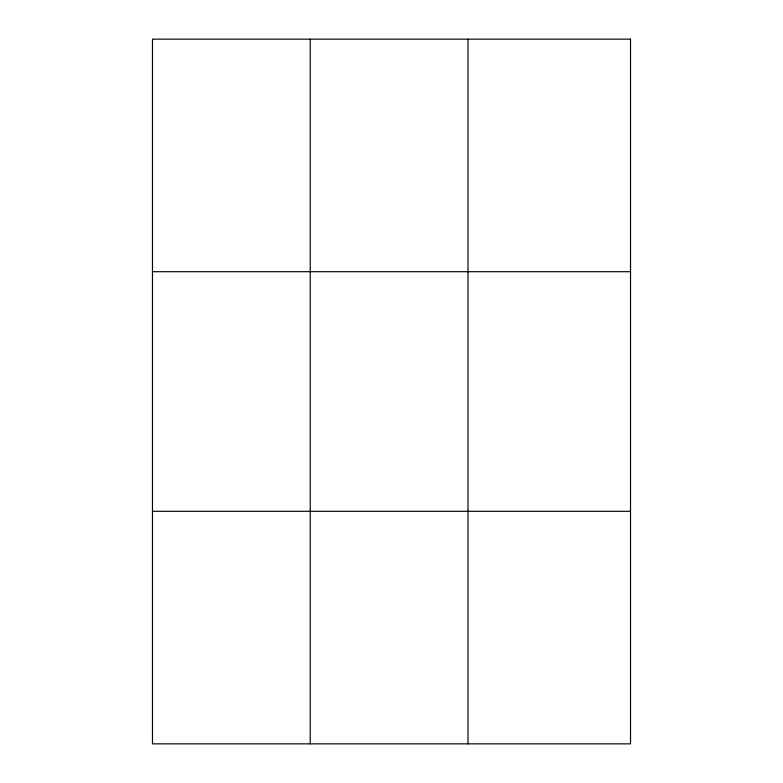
<?xml version="1.0" encoding="UTF-8"?>
<svg xmlns="http://www.w3.org/2000/svg" width="783" height="783" viewBox="0 0 783 783"><rect width="100%" height="100%" fill="white"/><g stroke="black" fill="none" stroke-linecap="round" stroke-linejoin="round"><path stroke-width="1.17" d="M310.234 743.85L310.234 39.15M467.989 743.85L467.989 39.15M152.479 271.701L630.521 271.701M152.479 511.299L630.521 511.299M630.521 39.15L630.521 743.85L152.479 743.85L152.479 39.15L630.521 39.15"/></g></svg>
